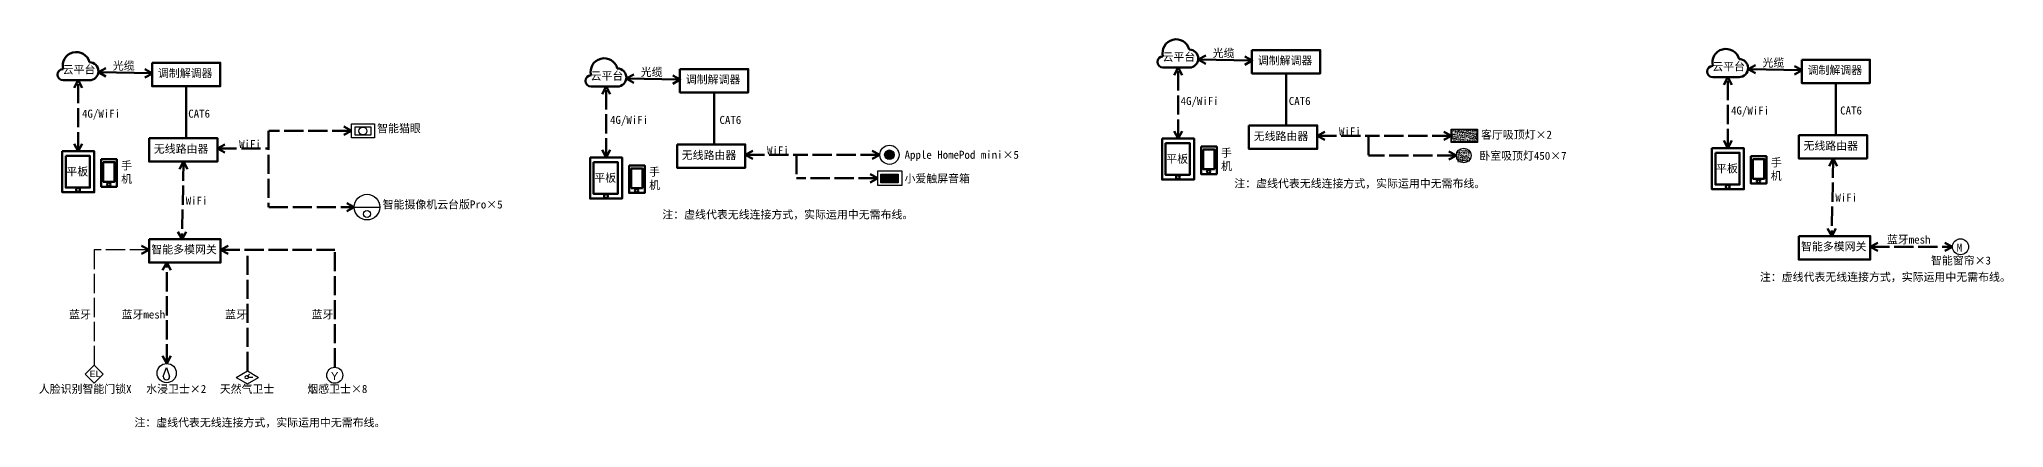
# Model space of a CAD drawing. Header units: millimetres. Extents: x -17843 to 96660, y -635 to 15967.
# Drawn here: x 35275 to 96660, y 3840 to 15967 of the extents above; entities that cross this region are included whole.
import ezdxf

# ---------------------------------------------------------------- set-up
doc = ezdxf.new("R2010")
doc.units = ezdxf.units.MM
doc.header["$LTSCALE"] = 50
doc.linetypes.add('ACAD_ISO02W100', pattern=[15, 12, -3])
doc.layers.add('系统图', color=7, linetype='Continuous')
doc.layers.add('门', color=7, linetype='Continuous')
doc.styles.get("Standard").update_dxf_attribs({"font": 'arial.ttf'})

# ---------------------------------------------------------------- blocks, each defined once
blk = doc.blocks.new('长方形嵌入式吸顶灯')
h = blk.add_hatch()
h.set_pattern_fill('AR-CONC', color=251, scale=0.103125, style=0)
h.set_pattern_definition([(50, (-179047.00133, 624173.324), (0.7396745633, -0.0647131392), [0.07734375, -0.85078125]), (355, (-179047.0013, 624173.324), (-0.1430873128, 0.7756981379), [0.061875, -0.680625]), (100.4514, (-179046.9397, 624173.3186), (0.5965877999, 0.71098452775), [0.0657320709, -0.723052803]), (46.1842, (-179047.0013, 624173.5302), (1.1005923314, -0.1706914835), [0.116015625, -1.276171875]), (96.6356, (-179046.9096, 624173.516), (0.9638709151, 1.0045590544), [0.0985981095, -1.0845790312]), (351.1842, (-179047.0013, 624173.5302), (0.963870131, 1.0045598072), [0.0928125, -1.0209375]), (21, (-179046.8982, 624173.47866), (0.6155603975, -0.415200731), [0.07734375, -0.85078125]), (326, (-179046.8982, 624173.47866), (0.250918936, 0.74781098395), [0.061875, -0.680625]), (71.4514, (-179046.8469, 624173.44406), (0.8664795857, 0.3326095747), [0.0657320709, -0.723052803]), (37.5, (-179047.00133, 624173.32397), (0.0125398508, 0.34329678676), [0, -0.672375, 0, -0.6909375, 0, -0.683203125]), (7.5, (-179047.00133, 624173.32397), (0.27129046049, 0.40673707788), [0, -0.3939375, 0, -0.65690625, 0, -0.260390625]), (327.5, (-179047.2313, 624173.32397), (0.5505043873, -0.02325971148), [0, -0.2578125, 0, -0.804375, 0, -1.06734375]), (317.5, (-179047.33443, 624173.32397), (0.60141073713, 0.10323326303), [0, -0.33515625, 0, -0.5341875, 0, -0.75796875])])
h.paths.add_polyline_path([(-3.87, 1.94), (-3.87, -1.91), (-3.73, -1.91), (3.97, 1.94)])
h.paths.add_polyline_path([(-3.73, -1.91), (4.1, -1.91), (4.1, 1.94), (3.97, 1.94)])
at = {"color": 0}
blk.add_lwpolyline([(-4.01, 2.07), (4.24, 2.07), (4.24, -2.05), (-4.01, -2.05)], close=True, dxfattribs=at)
at = {"color": 251}
blk.add_lwpolyline([(-3.87, 1.94), (4.1, 1.94), (4.1, -1.91), (-3.87, -1.91)], close=True, dxfattribs=at)

msp = doc.modelspace()

# ---------------------------------------------------------------- hatches: boundary and pattern name
h = msp.add_hatch()
h.set_pattern_fill('AR-CONC', color=256, scale=10.3125, style=0)
h.set_pattern_definition([(50, (-17824955.55, 62429029.245), (73.96745633, -6.47131392), [7.734375, -85.078125]), (355, (-17824955.55, 62429029.245), (-14.30873128, 77.56981379), [6.1875, -68.0625]), (100.4514, (-17824949.39, 62429028.706), (59.65877999, 71.098452775), [6.57320709, -72.3052803]), (46.1842, (-17824955.55, 62429049.87), (110.05923314, -17.06914835), [11.6015625, -127.6171875]), (96.6356, (-17824946.38, 62429048.45), (96.38709151, 100.45590544), [9.85981095, -108.45790312]), (351.1842, (-17824955.55, 62429049.87), (96.3870131, 100.45598072), [9.28125, -102.09375]), (21, (-17824945.24, 62429044.714), (61.55603975, -41.5200731), [7.734375, -85.078125]), (326, (-17824945.24, 62429044.714), (25.0918936, 74.781098395), [6.1875, -68.0625]), (71.4514, (-17824940.11, 62429041.254), (86.64795857, 33.26095747), [6.57320709, -72.3052803]), (37.5, (-17824955.552, 62429029.245), (1.25398508, 34.329678676), [0, -67.2375, 0, -69.09375, 0, -68.3203125]), (7.5, (-17824955.55, 62429029.245), (27.129046049, 40.673707788), [0, -39.39375, 0, -65.690625, 0, -26.0390625]), (327.5, (-17824978.549, 62429029.245), (55.05043873, -2.325971148), [0, -25.78125, 0, -80.4375, 0, -106.734375]), (317.5, (-17824988.86, 62429029.245), (60.141073713, 10.323326303), [0, -33.515625, 0, -53.41875, 0, -75.796875])])
h.paths.add_polyline_path([(79579.219, 12521.03), (79579.219, 12136.03), (79964.219, 12521.03)], flags=17)
h.paths.add_polyline_path([(79579.219, 12136.03), (79964.219, 12136.03), (79964.219, 12521.03)], flags=17)
at = {"layer": '门'}
h = msp.add_hatch(color=256, dxfattribs=at)
h.dxf.hatch_style = 1
h.paths.add_polyline_path([(61690.735, 12361.046, 1), (61990.735, 12361.046, 1)])
h = msp.add_hatch(color=256, dxfattribs=at)
h.dxf.hatch_style = 1
h.paths.add_polyline_path([(62111.453, 11485.621), (62111.453, 11758.239), (61572.69, 11758.239), (61572.69, 11485.621)])

# ---------------------------------------------------------------- linework, layer by layer
at = {"layer": '系统图', "color": 7, "lineweight": 100}
for p, q in [((38799.009, 14909.196), (37120.745, 14936.844)), ((55295.417, 14713.051), (53617.153, 14740.699)), ((70388.546, 15085.305), (71210.415, 15085.305)), ((73168.742, 15305.397), (71490.478, 15333.045)), ((74234.821, 14899.912), (74234.821, 13276.909)), ((87568.546, 14785.305), (88390.415, 14785.305)), ((90348.742, 15005.397), (88670.478, 15033.045)), ((36018.813, 14689.104), (36840.682, 14689.104)), ((39865.089, 14503.711), (39865.089, 12880.708)), ((52515.222, 14492.959), (53337.09, 14492.959)), ((56361.497, 14307.566), (56361.497, 12684.563)), ((91414.821, 14599.912), (91414.821, 12976.909)), ((45031.558, 13112.589), (44795.771, 13240.424)), ((45031.558, 13112.589), (44795.771, 12984.755)), ((70861.457, 12867.822), (70733.622, 13103.609)), ((70861.457, 12867.822), (70989.291, 13103.609)), ((75208.379, 12953.392), (75444.166, 13081.226)), ((75208.379, 12953.392), (75444.166, 12825.558)), ((79403.785, 12953.392), (79167.997, 13081.226)), ((79403.785, 12953.392), (79167.997, 12825.558)), ((36491.724, 12471.621), (36363.89, 12707.408)), ((36491.724, 12471.621), (36619.558, 12707.408)), ((40838.646, 12557.191), (41074.434, 12685.026)), ((40838.646, 12557.191), (41074.434, 12429.357)), ((52988.132, 12275.476), (52860.298, 12511.263)), ((52988.132, 12275.476), (53115.966, 12511.263)), ((57335.055, 12361.046), (57570.842, 12488.88)), ((57335.055, 12361.046), (57570.842, 12233.212)), ((61540.735, 12361.046), (61304.948, 12488.88)), ((61540.735, 12361.046), (61304.948, 12233.212)), ((79556.381, 12338.383), (79320.594, 12466.217)), ((79556.381, 12338.383), (79320.594, 12210.548)), ((88041.457, 12567.822), (87913.622, 12803.609)), ((88041.457, 12567.822), (88169.291, 12803.609)), ((39781.3, 12150.578), (39653.465, 11914.791)), ((39781.3, 12150.578), (39909.134, 11914.791)), ((61479.306, 11629.104), (61243.518, 11756.938)), ((91331.032, 12246.779), (91203.198, 12010.992)), ((91331.032, 12246.779), (91458.866, 12010.992)), ((61479.306, 11629.104), (61243.518, 11501.27)), ((45116.292, 10726.646), (44880.505, 10854.48)), ((45116.292, 10726.646), (44880.505, 10598.812)), ((39736.342, 9724.859), (39608.508, 9960.646)), ((39736.342, 9724.859), (39864.176, 9960.646)), ((91286.075, 9821.06), (91158.24, 10056.847)), ((91286.075, 9821.06), (91413.909, 10056.847)), ((38706.487, 9392.04), (38470.7, 9519.874)), ((38706.487, 9392.04), (38470.7, 9264.206)), ((40941.905, 9392.04), (41177.692, 9519.874)), ((40941.905, 9392.04), (41177.692, 9264.206)), ((92491.638, 9488.241), (92727.425, 9616.075)), ((92491.638, 9488.241), (92727.425, 9360.407)), ((95060, 9488.241), (94824.213, 9616.075)), ((95060, 9488.241), (94824.213, 9360.407)), ((39256.732, 8994.891), (39128.898, 8759.104)), ((39256.732, 8994.891), (39384.566, 8759.104)), ((39256.732, 5844.768), (39128.898, 6080.556)), ((39256.732, 5844.768), (39384.566, 6080.556))]:
    msp.add_line(p, q, dxfattribs=at)
at = {"layer": '系统图', "color": 7, "linetype": 'ACAD_ISO02W100', "lineweight": 100}
for p, q in [((70861.457, 12867.822), (70861.457, 15085.305)), ((88041.457, 12567.822), (88041.457, 14785.305)), ((36491.724, 12471.621), (36491.724, 14689.104)), ((52988.132, 12275.476), (52988.132, 14492.959))]:
    msp.add_line(p, q, dxfattribs=at)
at = {"layer": '系统图', "linetype": 'ACAD_ISO02W100', "lineweight": 100}
for p, q in [((42437.128, 13112.589), (42437.128, 10726.646)), ((45031.558, 13112.589), (42444.276, 13112.589)), ((75208.379, 12953.392), (76806.861, 12953.392)), ((76806.861, 12953.392), (76806.861, 12338.383)), ((79403.785, 12953.392), (76814.009, 12953.392)), ((40838.646, 12557.191), (42437.128, 12557.191)), ((57335.055, 12361.046), (58933.536, 12361.046)), ((58933.536, 12361.046), (58933.536, 11629.104)), ((61540.735, 12361.046), (58933.536, 12361.046)), ((79556.381, 12338.383), (76814.009, 12338.383)), ((39781.3, 12150.578), (39736.345, 9725.021)), ((91331.032, 12246.779), (91286.078, 9821.221)), ((61479.306, 11629.104), (58933.536, 11629.104)), ((42444.276, 10726.646), (45116.292, 10726.646)), ((40941.905, 9392.04), (44506.747, 9392.04)), ((41777.949, 5611.137), (41777.949, 9392.04)), ((44506.747, 5725.718), (44506.747, 9392.04)), ((92491.638, 9488.241), (95060, 9488.241)), ((39256.732, 5844.768), (39256.732, 8994.891))]:
    msp.add_line(p, q, dxfattribs=at)
at = {"layer": '系统图', "linetype": 'ACAD_ISO02W100'}
for p, q in [((38706.487, 9392.04), (36991.099, 9392.04)), ((36991.099, 9392.04), (36991.099, 5792.034))]:
    msp.add_line(p, q, dxfattribs=at)
at = {"layer": '系统图', "color": 7, "lineweight": 100}
for points in [[(71726.265, 15205.21), (71490.478, 15333.045), (71726.265, 15460.879)], [(72941.376, 15428.665), (73177.163, 15300.831), (72941.376, 15172.997)], [(37356.532, 14809.01), (37120.745, 14936.844), (37356.532, 15064.678)], [(38571.643, 15032.465), (38807.431, 14904.631), (38571.643, 14776.797)], [(53852.94, 14612.865), (53617.153, 14740.699), (53852.94, 14868.533)], [(55068.051, 14836.32), (55303.839, 14708.486), (55068.051, 14580.652)], [(70733.622, 14849.518), (70861.457, 15085.305), (70989.291, 14849.518)], [(87913.622, 14549.518), (88041.457, 14785.305), (88169.291, 14549.518)], [(88906.265, 14905.21), (88670.478, 15033.045), (88906.265, 15160.879)], [(90121.376, 15128.665), (90357.163, 15000.831), (90121.376, 14872.997)], [(36363.89, 14453.317), (36491.724, 14689.104), (36619.558, 14453.317)], [(52860.298, 14257.172), (52988.132, 14492.959), (53115.966, 14257.172)]]:
    msp.add_lwpolyline(points, dxfattribs=at)
for points in [[(73168.742, 15630.041), (75300.901, 15630.041), (75300.901, 14899.912), (73168.742, 14899.912)], [(38799.009, 15233.841), (40931.168, 15233.841), (40931.168, 14503.711), (38799.009, 14503.711)], [(55295.417, 15037.696), (57427.576, 15037.696), (57427.576, 14307.566), (55295.417, 14307.566)], [(90348.742, 15330.041), (92480.901, 15330.041), (92480.901, 14599.912), (90348.742, 14599.912)], [(73076.22, 13276.909), (75208.379, 13276.909), (75208.379, 12546.779), (73076.22, 12546.779)], [(90256.22, 12976.909), (92388.379, 12976.909), (92388.379, 12246.779), (90256.22, 12246.779)], [(36101.302, 12328.329), (36855.226, 12328.329), (36855.226, 11335.29), (36101.302, 11335.29)], [(38706.487, 12880.708), (40838.646, 12880.708), (40838.646, 12150.578), (38706.487, 12150.578)], [(55202.896, 12684.563), (57335.055, 12684.563), (57335.055, 11954.433), (55202.896, 11954.433)], [(70471.035, 12724.53), (71224.959, 12724.53), (71224.959, 11731.49), (70471.035, 11731.49)], [(71643.781, 12529.053), (71996.571, 12529.053), (71996.571, 11915.689), (71643.781, 11915.689)], [(87651.035, 12424.53), (88404.959, 12424.53), (88404.959, 11431.49), (87651.035, 11431.49)], [(37274.048, 12132.852), (37626.839, 12132.852), (37626.839, 11519.488), (37274.048, 11519.488)], [(52597.71, 12132.184), (53351.635, 12132.184), (53351.635, 11139.145), (52597.71, 11139.145)], [(53770.456, 11936.707), (54123.247, 11936.707), (54123.247, 11323.343), (53770.456, 11323.343)], [(88823.781, 12229.053), (89176.571, 12229.053), (89176.571, 11615.689), (88823.781, 11615.689)], [(38706.487, 9725.021), (40941.905, 9725.021), (40941.905, 8994.891), (38706.487, 8994.891)], [(90256.22, 9821.221), (92491.638, 9821.221), (92491.638, 9091.092), (90256.22, 9091.092)]]:
    msp.add_lwpolyline(points, close=True, dxfattribs=at)
at = {"layer": '系统图', "lineweight": 100}
for points in [[(35992.022, 12471.621), (36991.425, 12471.621), (36991.425, 11191.446), (35992.022, 11191.446)], [(70361.755, 12867.822), (71361.158, 12867.822), (71361.158, 11587.647), (70361.755, 11587.647)], [(71578.42, 12618.296), (72067.258, 12618.296), (72067.258, 11761.23), (71578.42, 11761.23)], [(87541.755, 12567.822), (88541.158, 12567.822), (88541.158, 11287.647), (87541.755, 11287.647)], [(88758.42, 12318.296), (89247.258, 12318.296), (89247.258, 11461.23), (88758.42, 11461.23)], [(37208.687, 12222.095), (37697.526, 12222.095), (37697.526, 11365.029), (37208.687, 11365.029)], [(52488.43, 12275.476), (53487.834, 12275.476), (53487.834, 10995.301), (52488.43, 10995.301)], [(53705.095, 12025.95), (54193.934, 12025.95), (54193.934, 11168.884), (53705.095, 11168.884)]]:
    msp.add_lwpolyline(points, close=True, dxfattribs=at)
at = {"layer": '系统图', "color": 7, "lineweight": 100}
for centre, radius in [((70855.425, 11662.438), 59.26), ((71816.91, 11834.125), 55.532), ((36485.692, 11266.237), 59.26), ((37447.177, 11437.924), 55.532), ((52982.1, 11070.092), 59.26), ((53943.585, 11241.779), 55.532), ((88035.425, 11362.438), 59.26), ((88996.91, 11534.125), 55.532)]:
    msp.add_circle(centre, radius, dxfattribs=at)
for centre, radius, start, end in [((70799.481, 15542.764), 424.607, 14.57944558, 194.57944558), ((36429.748, 15146.564), 424.607, 14.57944558, 194.57944558), ((52926.156, 14950.418), 424.607, 14.57944558, 194.57944558), ((70388.546, 15260.593), 175.288, 90, 270), ((71210.415, 15367.476), 282.171, 270, 90), ((87979.481, 15242.764), 424.607, 14.57944558, 194.57944558), ((88390.415, 15067.476), 282.171, 270, 90), ((36018.813, 14864.392), 175.288, 90, 270), ((36840.682, 14971.275), 282.171, 270, 90), ((52515.222, 14668.247), 175.288, 90, 270), ((53337.09, 14775.13), 282.171, 270, 90), ((87568.546, 14960.593), 175.288, 90, 270)]:
    msp.add_arc(centre, radius, start, end, dxfattribs=at)
at = {"layer": '门'}
for p, q in [((45116.292, 10726.646), (45916.292, 10726.646)), ((39148.836, 5437.08), (39252.889, 5720.499)), ((39252.889, 5720.499), (39348.836, 5437.08)), ((41431.539, 5411.137), (41777.949, 5611.137)), ((41777.949, 5611.137), (42124.359, 5411.137)), ((41431.539, 5411.137), (41777.949, 5211.137)), ((41777.949, 5211.137), (42124.359, 5411.137)), ((41790.039, 5454.589), (41847.835, 5507.195)), ((41810.168, 5413.143), (41949.536, 5413.143))]:
    msp.add_line(p, q, dxfattribs=at)
for points in [[(45031.558, 13329.055), (45754.053, 13329.055), (45754.053, 12896.123), (45031.558, 12896.123)], [(45143.996, 13229.606), (45631.359, 13229.606), (45631.359, 12979.288), (45143.996, 12979.288)], [(61479.306, 11858.677), (62226.389, 11858.677), (62226.389, 11399.531), (61479.306, 11399.531)], [(61572.69, 11758.239), (62111.453, 11758.239), (62111.453, 11485.621), (61572.69, 11485.621)], [(36708.256, 5509.191), (36991.099, 5792.034), (37273.942, 5509.191), (36991.099, 5226.348)]]:
    msp.add_lwpolyline(points, close=True, dxfattribs=at)
for centre, radius in [((45387.678, 13104.447), 123.089), ((61840.735, 12361.046), 300), ((61840.735, 12361.046), 150), ((79786.492, 12338.383), 230.112), ((45516.292, 10726.646), 400), ((45516.292, 10512.852), 110.433), ((95310, 9488.241), 250), ((39256.732, 5544.768), 300), ((44506.747, 5475.718), 250), ((41757.434, 5413.143), 52.734)]:
    msp.add_circle(centre, radius, dxfattribs=at)
msp.add_arc((39248.836, 5437.08), 100, 180, 0, dxfattribs=at)

# ---------------------------------------------------------------- block references
at = {"xscale": 100, "yscale": 100, "zscale": 100}
msp.add_blockref('长方形嵌入式吸顶灯', (79790.977, 12952.282), dxfattribs=at)

# ---------------------------------------------------------------- texts
at = {"layer": '门', "attachment_point": 1}
for s, width, insert, char_height in [('{\\fSimSun|b0|i0|c134|p2;云平台}', 1868.49629, (70374.874, 15542.764), 250), ('{\\fSimSun|b0|i0|c134|p2;光缆}', 1868.49629, (71943.147, 15661.869), 250), ('{\\fSimSun|b0|i0|c134|p2;调制解调器}', 1868.49629, (73351.391, 15429.342), 250), ('{\\fSimSun|b0|i0|c134|p2;光缆}', 1868.49629, (89123.147, 15361.869), 250), ('{\\fSimSun|b0|i0|c134|p2;云平台}', 1868.49629, (36005.141, 15146.564), 250), ('{\\fSimSun|b0|i0|c134|p2;光缆}', 1868.49629, (37573.415, 15265.668), 250), ('{\\fSimSun|b0|i0|c134|p2;调制解调器}', 1868.49629, (38981.658, 15033.142), 250), ('{\\fSimSun|b0|i0|c134|p2;云平台}', 1868.49629, (52501.549, 14950.418), 250), ('{\\fSimSun|b0|i0|c134|p2;光缆}', 1868.49629, (54069.823, 15069.523), 250), ('{\\fSimSun|b0|i0|c134|p2;调制解调器}', 1868.49629, (55478.067, 14836.996), 250), ('{\\fSimSun|b0|i0|c134|p2;云平台}', 1868.49629, (87554.874, 15242.764), 250), ('{\\fSimSun|b0|i0|c134|p2;调制解调器}', 1868.49629, (90531.391, 15129.342), 250), ('{\\fSimSun|b0|i0|c134|p2;4G/WiFi}', 1868.49629, (70940, 14167.402), 250), ('{\\fSimSun|b0|i0|c134|p2;CAT6}', 1868.49629, (74320, 14167.402), 250), ('{\\fSimSun|b0|i0|c134|p2;4G/WiFi}', 1868.49629, (36610, 13771.201), 250), ('{\\fSimSun|b0|i0|c134|p2;CAT6}', 1868.49629, (39930, 13771.201), 250), ('{\\fSimSun|b0|i0|c134|p2;4G/WiFi}', 1868.49629, (53110, 13575.056), 250), ('{\\fSimSun|b0|i0|c134|p2;CAT6}', 1868.49629, (56530, 13575.056), 250), ('{\\fSimSun|b0|i0|c134|p2;4G/WiFi}', 1868.49629, (88140, 13867.402), 250), ('{\\fSimSun|b0|i0|c134|p2;CAT6}', 1868.49629, (91550, 13870), 250), ('{\\fSimSun|b0|i0|c134|p2;智能猫眼}', 2525.64623, (45833.614, 13312.191), 250), ('{\\fSimSun|b0|i0|c134|p2;无线路由器}', 1868.49629, (73223.587, 13067.274), 250), ('{\\fSimSun|b0|i0|c134|p2;WiFi}', 1868.49629, (75889.454, 13216.594), 250), ('{\\fSimSun|b0|i0|c134|p2;客厅吸顶灯×2}', 2823.7067, (80327.594, 13114.404), 250), ('{\\fSimSun|b0|i0|c134|p2;无线路由器}', 1868.49629, (38853.854, 12671.074), 250), ('{\\fSimSun|b0|i0|c134|p2;WiFi}', 1868.49629, (41519.722, 12820.393), 250), ('{\\fSimSun|b0|i0|c134|p2;无线路由器}', 1868.49629, (55350.262, 12474.929), 250), ('{\\fSimSun|b0|i0|c134|p2;WiFi}', 1868.49629, (58016.13, 12624.248), 250), ('{\\fSimSun|b0|i0|c134|p2;Apple HomePod mini×5}', 3800.66739, (62314.016, 12486.788), 250), ('{\\fSimSun|b0|i0|c134|p2;平板}', 1868.49629, (70492.112, 12358.396), 250), ('{\\fSimSun|b0|i0|c134|p2;手机}', 250, (72202.366, 12545.539), 250), ('{\\fSimSun|b0|i0|c134|p2;卧室吸顶灯450×7}', 2966.79332, (80274.329, 12455.536), 250), ('{\\fSimSun|b0|i0|c134|p2;手机}', 250, (89382.366, 12245.539), 250), ('{\\fSimSun|b0|i0|c134|p2;无线路由器}', 1868.49629, (90403.587, 12767.274), 250), ('{\\fSimSun|b0|i0|c134|p2;平板}', 1868.49629, (36122.379, 11962.195), 250), ('{\\fSimSun|b0|i0|c134|p2;手机}', 250, (37832.633, 12149.338), 250), ('{\\fSimSun|b0|i0|c134|p2;平板}', 1868.49629, (52618.787, 11766.05), 250), ('{\\fSimSun|b0|i0|c134|p2;手机}', 250, (54329.041, 11953.193), 250), ('{\\fSimSun|b0|i0|c134|p2;小爱触屏音箱}', 2525.64623, (62311.921, 11744.224), 250), ('{\\fSimSun|b0|i0|c134|p2;平板}', 1868.49629, (87672.112, 12058.396), 250), ('{\\fSimSun|b0|i0|c134|p2;WiFi}', 1868.49629, (39850.665, 11052.776), 250), ('{\\fSimSun|b0|i0|c134|p2;注：虚线代表无线连接方式，实际运用中无需布线。}', 9392.87597, (72616.874, 11590), 250), ('{\\fSimSun|b0|i0|c134|p2;WiFi}', 1868.49629, (91400.398, 11148.977), 250), ('{\\fSimSun|b0|i0|c134|p2;智能摄像机云台版Pro×5}', 4037.49314, (46004.588, 10935.038), 250), ('{\\fSimSun|b0|i0|c134|p2;注：虚线代表无线连接方式，实际运用中无需布线。}', 9392.87597, (54743.549, 10620), 250), ('{\\fSimSun|b0|i0|c134|p2;蓝牙mesh}', 1868.49629, (93010, 9840), 250), ('{\\fSimSun|b0|i0|c134|p2;智能多模网关}', 2324.23059, (38776.152, 9529.22), 250), ('{\\fSimSun|b0|i0|c134|p2;智能多模网关}', 2324.23059, (90325.885, 9625.421), 250), ('{\\fSimSun|b0|i0|c134|p2;智能窗帘×3}', 3179.94668, (94387.051, 9184.572), 250), ('{\\fSimSun|b0|i0|c134|p2;M}', 493.19087, (95191.112, 9589.752), 250), ('{\\fSimSun|b0|i0|c134|p2;注：虚线代表无线连接方式，实际运用中无需布线。}', 9392.87597, (89040, 8670), 250), ('{\\fSimSun|b0|i0|c134|p2;蓝牙}', 1868.49629, (36205.712, 7499.493), 250), ('{\\fSimSun|b0|i0|c134|p2;蓝牙mesh}', 1868.49629, (37846.043, 7499.493), 250), ('{\\fSimSun|b0|i0|c134|p2;蓝牙}', 1868.49629, (41080.933, 7499.493), 250), ('{\\fSimSun|b0|i0|c134|p2;蓝牙}', 1868.49629, (43782.738, 7499.493), 250), ('EL', 493.19087, (36849.678, 5617.77), 200), ('Y', 493.19087, (44387.859, 5577.229), 250), ('{\\fSimSun|b0|i0|c134|p2;人脸识别智能门锁X}', 3438.32011, (35260.267, 5173.687), 250), ('{\\fSimSun|b0|i0|c134|p2;水浸卫士×2}', 2525.64623, (38615.435, 5173.687), 250), ('{\\fSimSun|b0|i0|c134|p2;天然气卫士}', 2525.64623, (40915.311, 5173.687), 250), ('{\\fSimSun|b0|i0|c134|p2;烟感卫士×8}', 2124.65206, (43651.95, 5173.687), 250), ('{\\fSimSun|b0|i0|c134|p2;注：虚线代表无线连接方式，实际运用中无需布线。}', 9392.87597, (38247.141, 4126.202), 250)]:
    msp.add_mtext_dynamic_manual_height_columns(s, width=width, gutter_width=12.5, heights=[0], dxfattribs=dict(at, insert=insert, char_height=char_height))

doc.saveas('drawing.dxf')
